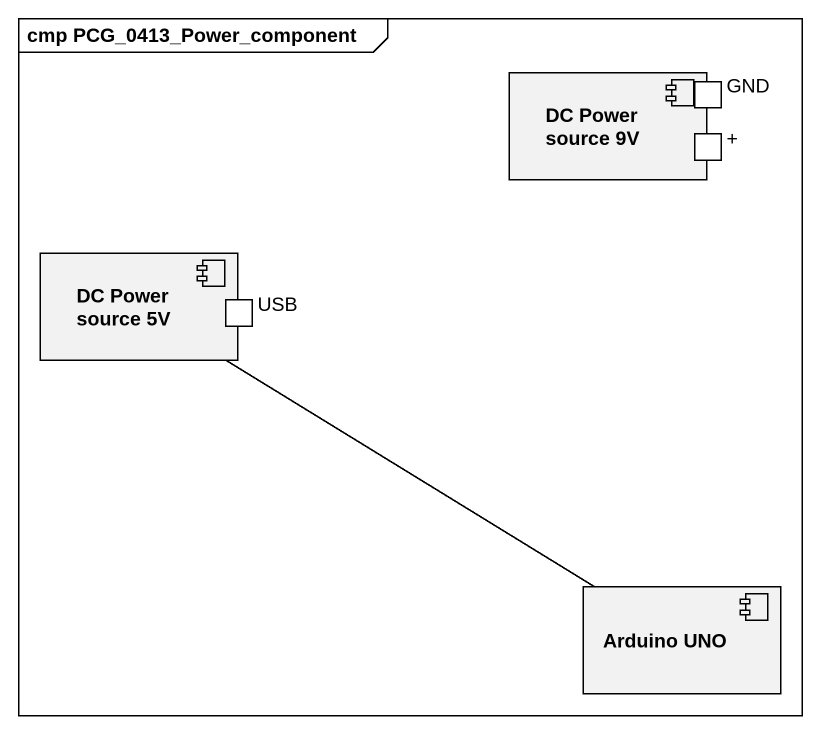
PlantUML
@startuml
mainframe cmp PCG_0413_Power_component
component "DC Power source 9V" as DC_Power_source_9V {
  port "+" as port1
  port GND
}
component "DC Power source 5V" as DC_Power_source_5V {
  port USB
}
component "Arduino UNO" as Arduino_UNO
DC_Power_source_5V -- Arduino_UNO
@enduml
